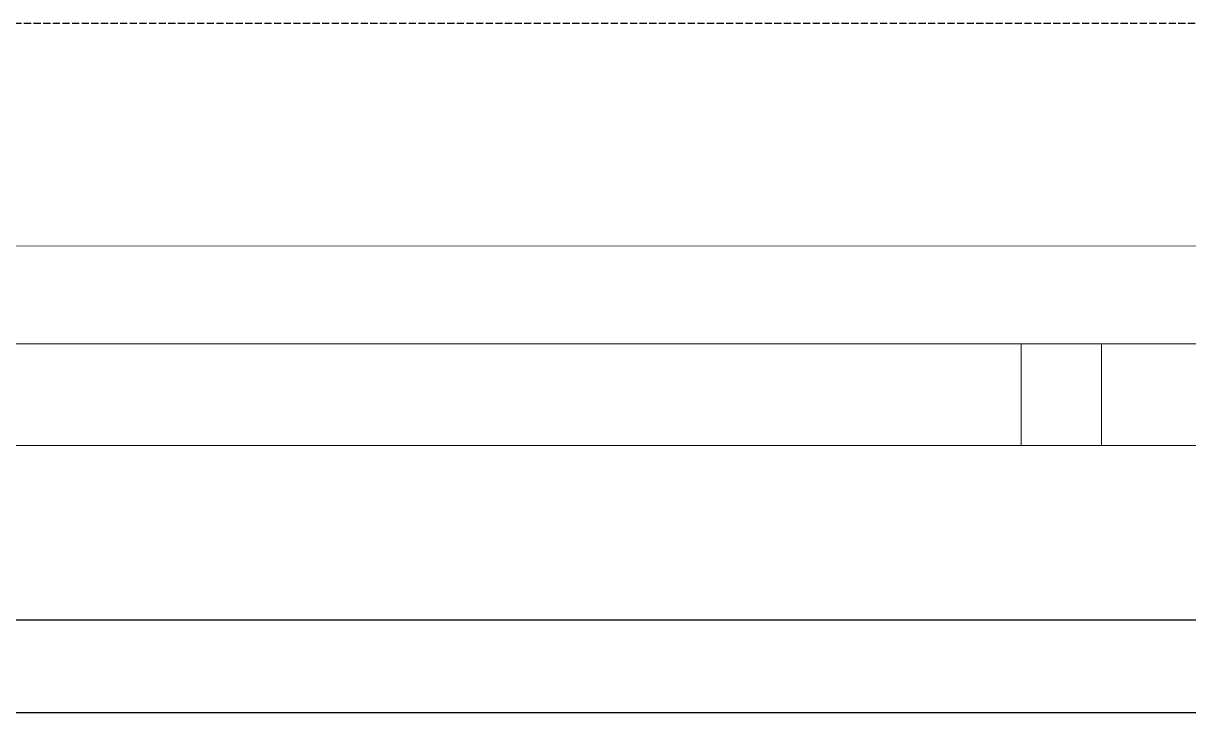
# Model space of a CAD drawing. Header units: millimetres. Extents: x 0 to 59350, y 0 to 29700.
# Drawn here: x 26440.7 to 26767.8, y 21295.2 to 21488.7 of the extents above; entities that cross this region are included whole.
import ezdxf

# ---------------------------------------------------------------- set-up
doc = ezdxf.new("R2010")
doc.units = ezdxf.units.MM
doc.linetypes.add('VERDECKT2_S2', pattern=[2.7, 2, -0.7])
doc.layers.add('Standard', color=7, linetype='Continuous', lineweight=25)

msp = doc.modelspace()

# ---------------------------------------------------------------- linework, layer by layer
at = {"layer": 'Standard', "color": 7, "linetype": 'VERDECKT2_S2', "lineweight": -3}
msp.add_line((26079.1, 21488.72), (26879.1, 21488.72), dxfattribs=at)
at = {"layer": 'Standard', "color": 59, "linetype": 'Continuous', "lineweight": 18}
for p, q in [((26904.11, 21426.21), (26141.61, 21426.22)), ((26141.61, 21426.22), (26904.11, 21426.21)), ((26169.1, 21398.72), (26904.11, 21398.71)), ((26904.11, 21398.71), (26169.1, 21398.72))]:
    msp.add_line(p, q, dxfattribs=at)
at = {"layer": 'Standard', "color": 2, "linetype": 'Continuous', "lineweight": 18}
for p, q in [((26202.6, 21398.72), (26904.1, 21398.72)), ((26743.33, 21398.72), (26720.83, 21398.72)), ((26720.83, 21398.72), (26720.83, 21370.22)), ((26743.33, 21370.22), (26743.33, 21398.72)), ((26202.6, 21370.22), (26904.1, 21370.22)), ((26720.83, 21370.22), (26743.33, 21370.22))]:
    msp.add_line(p, q, dxfattribs=at)
at = {"layer": 'Standard', "color": 7, "linetype": 'Continuous', "lineweight": -3}
for p, q in [((26996.6, 21321.22), (26246.6, 21321.22)), ((26906.6, 21295.22), (26272.6, 21295.22))]:
    msp.add_line(p, q, dxfattribs=at)

doc.saveas('drawing.dxf')
